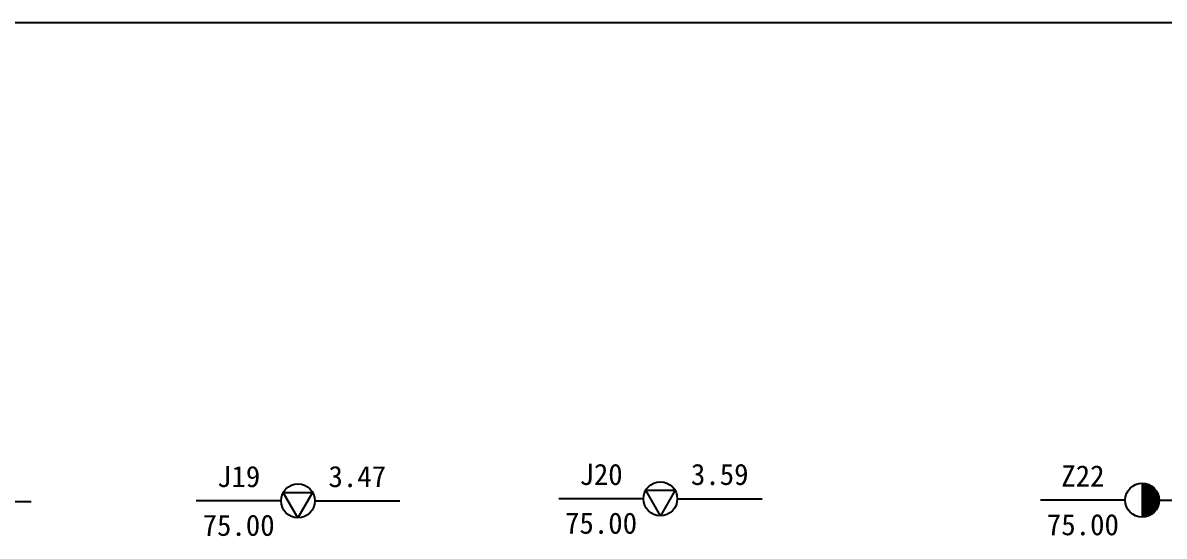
# Model space of a CAD drawing. Extents: x -37 to 3540, y -1485 to 297.
# Drawn here: x 38.7 to 173.4, y -75.5 to -15 of the extents above; entities that cross this region are included whole.
import ezdxf
from ezdxf.enums import TextEntityAlignment as Align

# ---------------------------------------------------------------- set-up
doc = ezdxf.new("R2010")
doc.units = 0
doc.layers.get('0').update_dxf_attribs({"linetype": 'CONTINUOUS'})
doc.layers.add('FRAME', color=7, linetype='CONTINUOUS')
doc.layers.add('HOLE', color=41, linetype='CONTINUOUS')
doc.styles.add('ST', font='')
doc.styles.get('ST').set_extended_font_data('SimSun')

# ---------------------------------------------------------------- blocks, each defined once
blk = doc.blocks.new('H_cpt_hole')
for p, q in [((-1.73, 1), (1.73, 1)), ((0, -2), (-1.73, 1)), ((1.73, 1), (0, -2))]:
    blk.add_line(p, q)
blk.add_circle((0, 0), 2)
blk = doc.blocks.new('H_sam_hole')
blk.add_line((0, 2), (0, -2))
at = {"const_width": 2}
blk.add_lwpolyline([(0, -1, 0.414214), (1, 0, 0.414214), (0, 1, 1)], format="xyb", dxfattribs=at)
blk.add_circle((0, 0), 2)

msp = doc.modelspace()

# ---------------------------------------------------------------- linework, layer by layer
at = {"layer": 'FRAME', "linetype": 'Continuous'}
msp.add_line((582.01, -15), (-17.39, -15), dxfattribs=at)
at = {"layer": 'HOLE', "linetype": 'Continuous'}
for points in [[(111.97, -71.14), (101.97, -71.14)], [(115.97, -71.14), (125.97, -71.14)], [(168.82, -71.31), (158.82, -71.31)], [(172.82, -71.31), (182.82, -71.31)], [(29.74, -71.45), (39.74, -71.45)], [(69.21, -71.38), (59.21, -71.38)], [(73.21, -71.38), (83.21, -71.38)]]:
    msp.add_lwpolyline(points, dxfattribs=at)

# ---------------------------------------------------------------- block references
at = {"layer": 'HOLE'}
for name, p in [('H_cpt_hole', (71.21, -71.38)), ('H_cpt_hole', (113.97, -71.14)), ('H_sam_hole', (170.82, -71.31))]:
    msp.add_blockref(name, p, dxfattribs=at)

# ---------------------------------------------------------------- texts
at = {"layer": 'HOLE', "style": 'ST'}
for s, p in [('J19', (64.21, -68.51)), ('3.47', (78.21, -68.51)), ('J20', (106.97, -68.26)), ('3.59', (120.97, -68.26)), ('Z22', (163.82, -68.44)), ('75.00', (64.21, -74.26)), ('75.00', (106.97, -74.01)), ('75.00', (163.82, -74.19))]:
    msp.add_text(s, height=2.5, dxfattribs=at).set_placement(p, align=Align.MIDDLE_CENTER)

doc.saveas('drawing.dxf')
